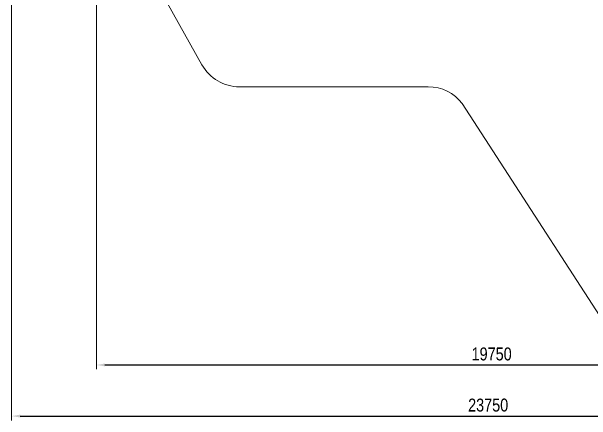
# Model space of a CAD drawing. Header units: millimetres. Extents: x -12977 to 11786, y -11805 to 10558.
# Drawn here: x -12977 to 494, y -11805 to -2319 of the extents above; entities that cross this region are included whole.
import ezdxf

# ---------------------------------------------------------------- set-up
doc = ezdxf.new("R2010")
doc.units = ezdxf.units.MM
for name, color, linetype in [('DIKOM_ЗОНА', 80, 'Continuous'), ('DIKOM_РАЗМЕР_ЗОНА', 7, 'Continuous'), ('DIKOM_РАЗМЕР_ОБЪЕКТА', 7, 'Continuous')]:
    doc.layers.add(name, color=color, linetype=linetype)
doc.styles.add('style1', font='arial.ttf', dxfattribs={"width": 0.8})
doc.dimstyles.new('1-50', dxfattribs={"dimtxt": 300, "dimasz": 200, "dimexe": 100, "dimexo": 0, "dimgap": 100, "dimtad": 1, "dimtxsty": 'style1', "dimcen": 200, "dimclrd": 7, "dimclre": 7, "dimclrt": 7, "dimadec": 1, "dimazin": 2, "dimtfac": 1, "dimtmove": 0, "dimatfit": 2, "dimfxl": 0, "dimlwd": 25, "dimlwe": 18, "dimarcsym": 0})

# ---------------------------------------------------------------- blocks, each defined once
blk = doc.blocks.new('*D9')
at = {"layer": 'Defpoints', "color": 0, "transparency": 16777216}
for p in [(-11007, 666), (8788, 666), (8788, -10519)]:
    blk.add_point(p, dxfattribs=at)
at = {"layer": 'DIKOM_РАЗМЕР_ОБЪЕКТА', "color": 7, "lineweight": 18, "transparency": 16777216}
for p, q in [((-11007, 666), (-11007, -10619)), ((8788, 666), (8788, -10619))]:
    blk.add_line(p, q, dxfattribs=at)
at = {"layer": 'DIKOM_РАЗМЕР_ОБЪЕКТА', "color": 7, "lineweight": 25, "transparency": 16777216}
blk.add_line((-10807, -10519), (8588, -10519), dxfattribs=at)
at = {"layer": 'DIKOM_РАЗМЕР_ОБЪЕКТА', "color": 7, "transparency": 16777216}
for points in [[(-10807, -10485), (-10807, -10552), (-11007, -10519)], [(8588, -10485), (8588, -10552), (8788, -10519)]]:
    blk.add_solid(points, dxfattribs=at)
at = {"layer": 'DIKOM_РАЗМЕР_ОБЪЕКТА', "color": 7, "transparency": 16777216, "insert": (-1824, -10265), "char_height": 300, "attachment_point": 5, "style": 'style1'}
blk.add_mtext('19750', dxfattribs=at)
blk = doc.blocks.new('*D12')
at = {"layer": 'Defpoints', "color": 0, "transparency": 16777216}
for p in [(-12977, 124), (10765, 126), (10765, -11705)]:
    blk.add_point(p, dxfattribs=at)
at = {"layer": 'DIKOM_РАЗМЕР_ЗОНА', "color": 7, "lineweight": 18, "transparency": 16777216}
for p, q in [((-12977, 124), (-12977, -11805)), ((10765, 126), (10765, -11805))]:
    blk.add_line(p, q, dxfattribs=at)
at = {"layer": 'DIKOM_РАЗМЕР_ЗОНА', "color": 7, "lineweight": 25, "transparency": 16777216}
blk.add_line((-12777, -11705), (10565, -11705), dxfattribs=at)
at = {"layer": 'DIKOM_РАЗМЕР_ЗОНА', "color": 7, "transparency": 16777216}
for points in [[(-12777, -11671), (-12777, -11738), (-12977, -11705)], [(10565, -11671), (10565, -11738), (10765, -11705)]]:
    blk.add_solid(points, dxfattribs=at)
at = {"layer": 'DIKOM_РАЗМЕР_ЗОНА', "color": 7, "transparency": 16777216, "insert": (-1905, -11451), "char_height": 300, "attachment_point": 5, "style": 'style1'}
blk.add_mtext('23750', dxfattribs=at)

msp = doc.modelspace()

# ---------------------------------------------------------------- linework, layer by layer
at = {"layer": 'DIKOM_ЗОНА', "color": 3, "lineweight": 15}
msp.add_lwpolyline([(-1106.147, 8606.22), (-4253.605, 8606.22, -0.271818653), (-5126.753, 9118.766), (-5643.672, 10044.693, 0.418445476), (-7016.821, 10423.264), (-8457.038, 9591.754, 0.409936485), (-8830.283, 8238.448), (-8152.998, 7024.703, -0.269079133), (-8169.791, 6021.194), (-9847.45, 3237.855, -0.262907166), (-10703.902, 2754.082), (-11976.695, 2754.082, 0.414213562), (-12976.695, 1754.082), (-12976.695, 124.079, 0.414213562), (-11976.695, -875.921), (-10634.379, -875.921, -0.270743994), (-9763.189, -1384.975), (-8553.389, -3551.158, 0.271773263), (-7680.323, -4063.556), (-3297.211, -4063.556, -0.231724553), (-2507.202, -4450.46), (1665.068, -10883.842, 0.399038024)], format="xyb", dxfattribs=at)

# ---------------------------------------------------------------- dimensions: what is measured, and where the dimension line sits
at = {"layer": 'DIKOM_РАЗМЕР_ЗОНА'}
dim = msp.add_linear_dim(base=(10764.904, -11704.658), p1=(-12976.695, 124.079), p2=(10764.904, 125.672), text='23750', dimstyle='1-50', dxfattribs=at)
dim.commit()
dim.dimension.update_dxf_attribs({"geometry": '*D12', "text_midpoint": (-1904.628, -11704.658), "dimtype": 160})
at = {"layer": 'DIKOM_РАЗМЕР_ОБЪЕКТА'}
dim = msp.add_linear_dim(base=(8787.993, -10518.658), p1=(-11007.417, 666.079), p2=(8787.993, 666.082), text='19750', dimstyle='1-50', dxfattribs=at)
dim.commit()
dim.dimension.update_dxf_attribs({"geometry": '*D9', "text_midpoint": (-1823.628, -10518.658), "dimtype": 160})

doc.saveas('drawing.dxf')
